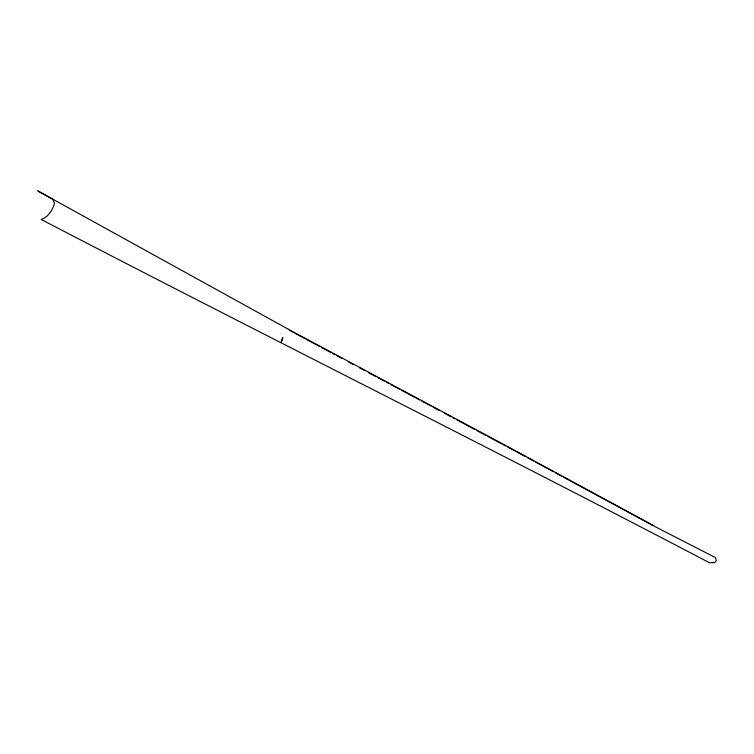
<?xml version="1.0" encoding="UTF-8"?>
<svg xmlns="http://www.w3.org/2000/svg" width="754" height="754" viewBox="0 0 754 754"><rect width="100%" height="100%" fill="white"/><g stroke="black" fill="none" stroke-linecap="round" stroke-linejoin="round"><path stroke-width="1.13" d="M654.227 526.235L715.499 557.611L716.3 560.382L714.783 562.597L709.505 562.767C487.697 446.5 263.372 335.115 41.234 219.489C48.209 217.18 52.591 210.102 54.42 203.269L52.837 199.329L37.7 190.847L289.14 329.687L509.384 447.508L653.944 525.783M290.827 331.091L292.872 332.194M294.927 333.287L304.154 338.226M306.209 339.328L319.536 346.463M321.59 347.556L330.817 352.495M332.872 353.588L334.917 354.691M336.972 355.784L342.099 358.527M348.254 361.826L353.381 364.568M359.535 367.858L364.663 370.6M368.772 372.806L376.039 376.68M378.112 377.792L384.333 381.119M386.406 382.221L388.48 383.334M390.563 384.446L399.893 389.432M401.967 390.534L419.601 399.959M421.674 401.071L431.015 406.057M433.088 407.169L439.309 410.487M444.502 413.258L450.722 416.585M452.796 417.697L454.869 418.8M456.943 419.912L474.577 429.337M476.66 430.44L485.991 435.435M488.064 436.538L505.698 445.963M507.772 447.065L525.35 456.556M527.423 457.669L533.625 461.024M535.689 462.145L553.229 471.627M555.293 472.739L561.476 476.085M563.54 477.197L653.2 525.679M289.14 329.687L289.8 330.544M281.28 341.996L282.759 337.669L281.28 341.996"/></g></svg>
